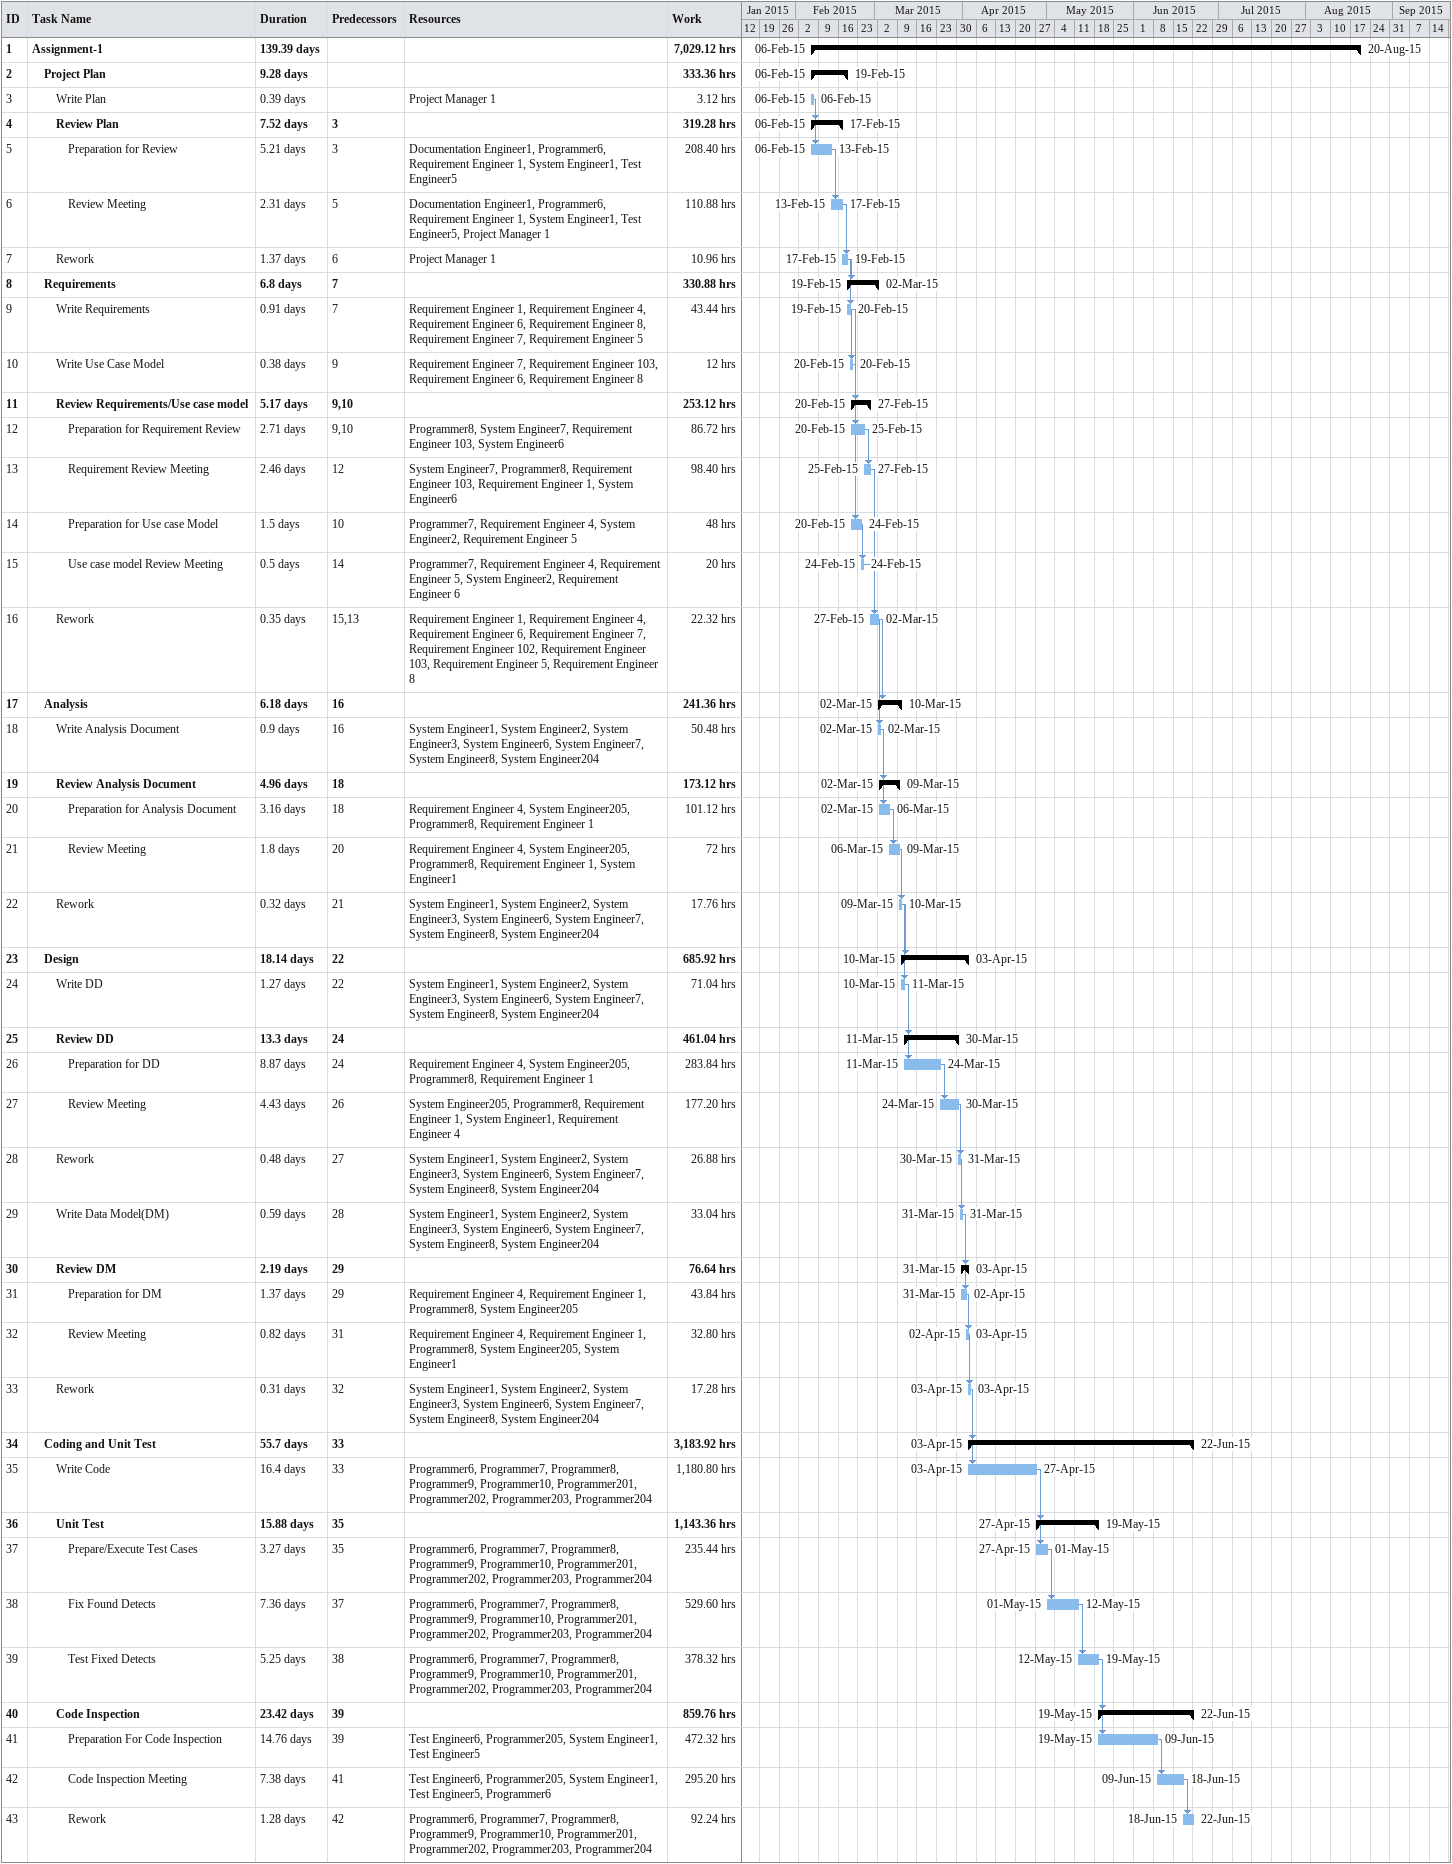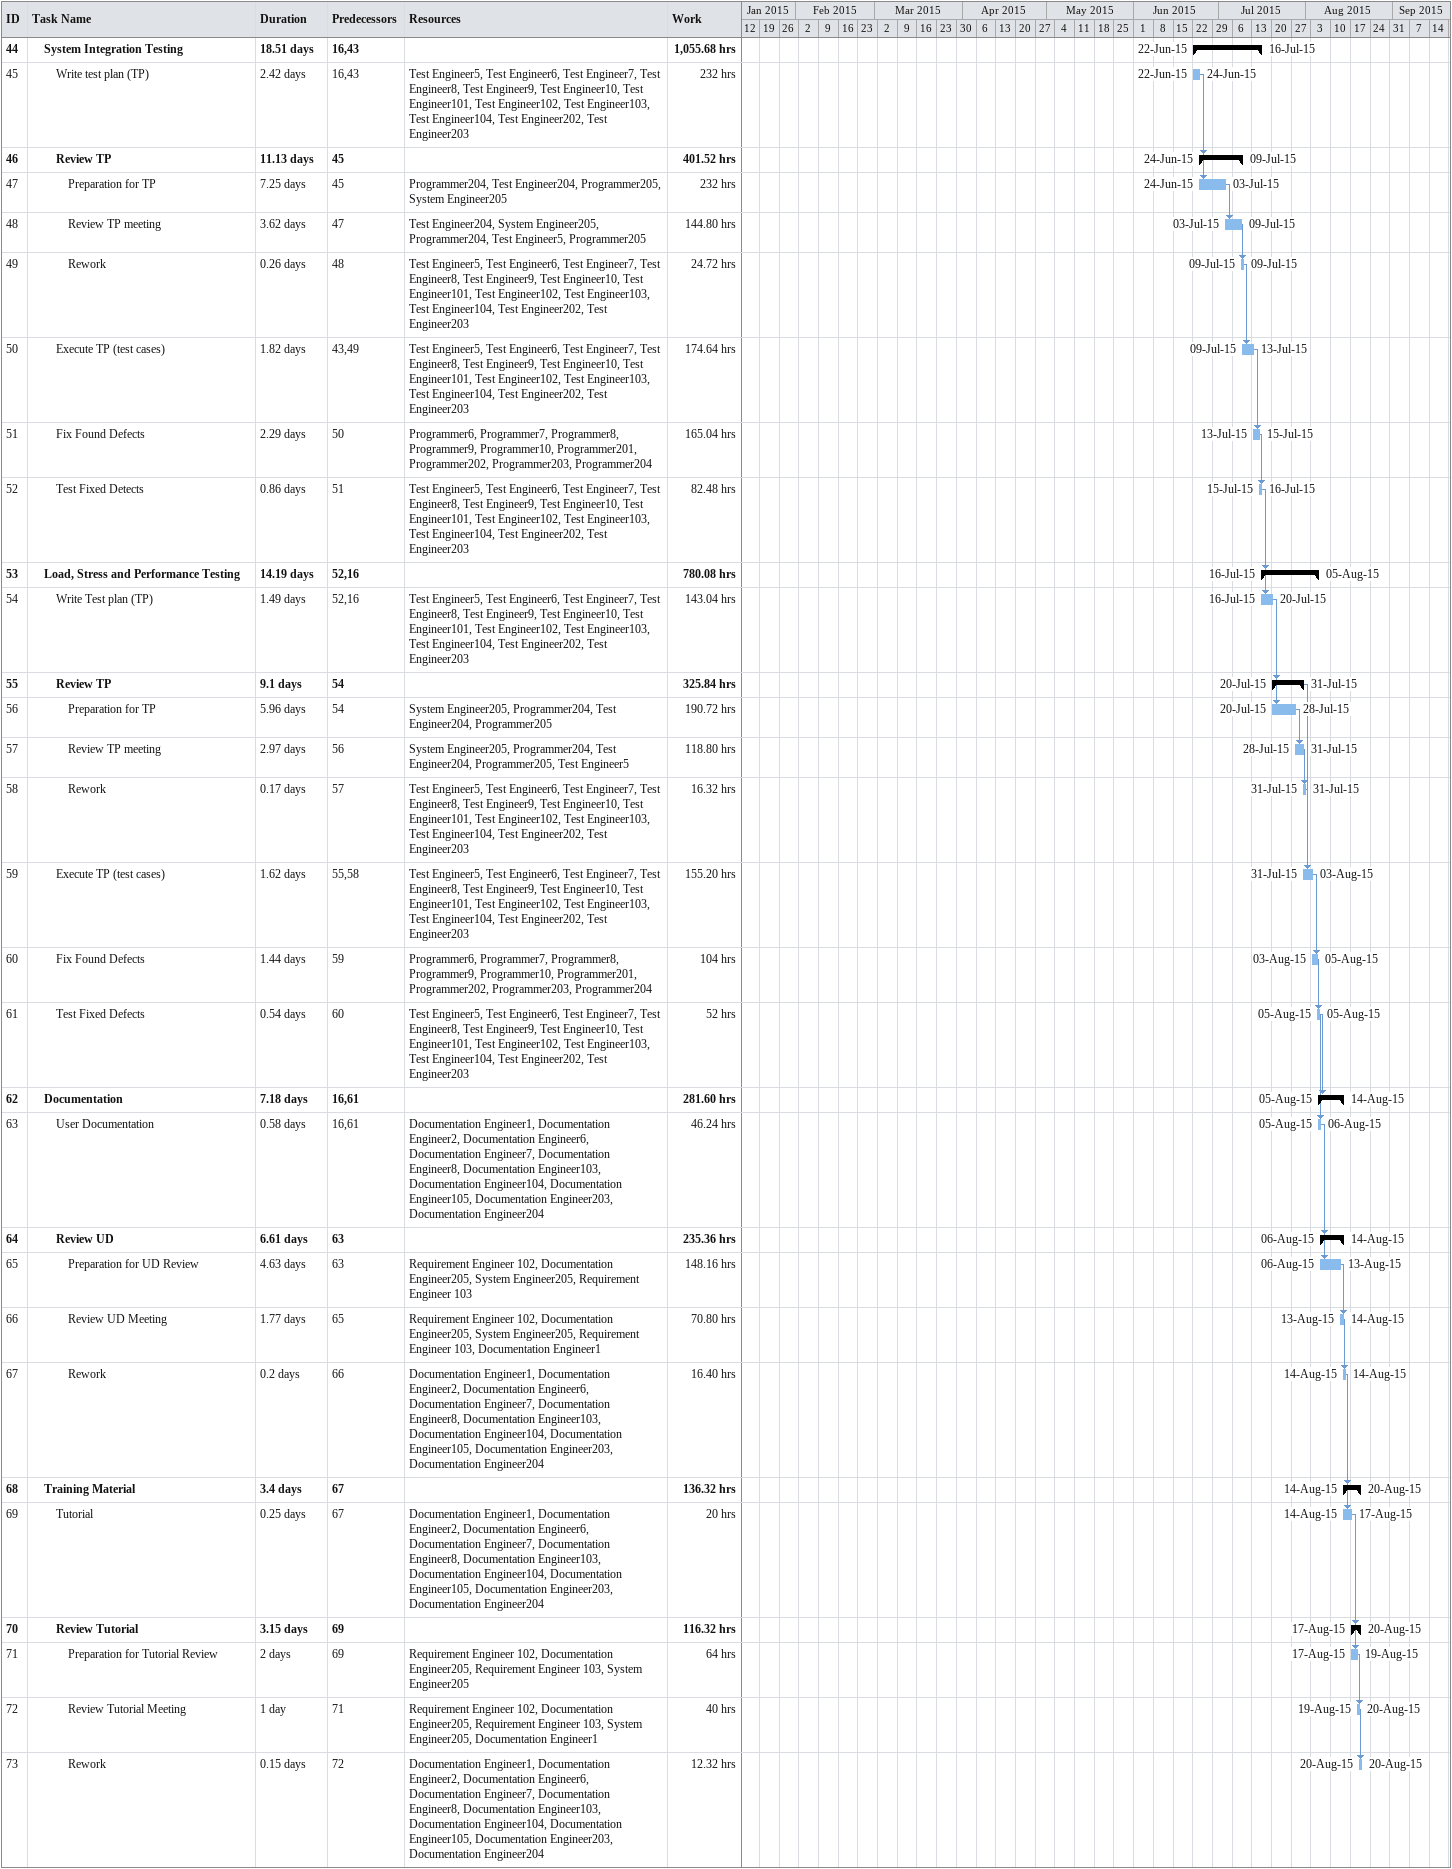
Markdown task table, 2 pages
| ID | Level | Task | Duration | Start | Finish | Predecessors | Resources | Work (h) |
|---|---|---|---|---|---|---|---|---|
| 1 | 1 | **Assignment-1** | 139.39d | 2015-02-06 | 2015-08-20 |  |  | 7029.12 |
| 2 | 2 | **Project Plan** | 9.28d | 2015-02-06 | 2015-02-19 |  |  | 333.36 |
| 3 | 3 | Write Plan | 0.39d | 2015-02-06 | 2015-02-06 |  | Project Manager 1 | 3.12 |
| 4 | 3 | **Review Plan** | 7.52d | 2015-02-06 | 2015-02-17 | 3 |  | 319.28 |
| 5 | 4 | Preparation for Review | 5.21d | 2015-02-06 | 2015-02-13 | 3 | Documentation Engineer1, Programmer6, Requirement Engineer 1, System Engineer1, Test Engineer5 | 208.40 |
| 6 | 4 | Review Meeting | 2.31d | 2015-02-13 | 2015-02-17 | 5 | Documentation Engineer1, Programmer6, Requirement Engineer 1, System Engineer1, Test Engineer5, Project Manager 1 | 110.88 |
| 7 | 3 | Rework | 1.37d | 2015-02-17 | 2015-02-19 | 6 | Project Manager 1 | 10.96 |
| 8 | 2 | **Requirements** | 6.8d | 2015-02-19 | 2015-03-02 | 7 |  | 330.88 |
| 9 | 3 | Write Requirements | 0.91d | 2015-02-19 | 2015-02-20 | 7 | Requirement Engineer 1, Requirement Engineer 4, Requirement Engineer 6, Requirement Engineer 8, Requirement Engineer 7, Requirement Engineer 5 | 43.44 |
| 10 | 3 | Write Use Case Model | 0.38d | 2015-02-20 | 2015-02-20 | 9 | Requirement Engineer 7, Requirement Engineer 103, Requirement Engineer 6, Requirement Engineer 8 | 12 |
| 11 | 3 | **Review Requirements/Use case model** | 5.17d | 2015-02-20 | 2015-02-27 | 9, 10 |  | 253.12 |
| 12 | 4 | Preparation for Requirement Review | 2.71d | 2015-02-20 | 2015-02-25 | 9, 10 | Programmer8, System Engineer7, Requirement Engineer 103, System Engineer6 | 86.72 |
| 13 | 4 | Requirement Review Meeting | 2.46d | 2015-02-25 | 2015-02-27 | 12 | System Engineer7, Programmer8, Requirement Engineer 103, Requirement Engineer 1, System Engineer6 | 98.40 |
| 14 | 4 | Preparation for Use case Model | 1.5d | 2015-02-20 | 2015-02-24 | 10 | Programmer7, Requirement Engineer 4, System Engineer2, Requirement Engineer 5 | 48 |
| 15 | 4 | Use case model Review Meeting | 0.5d | 2015-02-24 | 2015-02-24 | 14 | Programmer7, Requirement Engineer 4, Requirement Engineer 5, System Engineer2, Requirement Engineer 6 | 20 |
| 16 | 3 | Rework | 0.35d | 2015-02-27 | 2015-03-02 | 15, 13 | Requirement Engineer 1, Requirement Engineer 4, Requirement Engineer 6, Requirement Engineer 7, Requirement Engineer 102, Requirement Engineer 103, Requirement Engineer 5, Requirement Engineer 8 | 22.32 |
| 17 | 2 | **Analysis** | 6.18d | 2015-03-02 | 2015-03-10 | 16 |  | 241.36 |
| 18 | 3 | Write Analysis Document | 0.9d | 2015-03-02 | 2015-03-02 | 16 | System Engineer1, System Engineer2, System Engineer3, System Engineer6, System Engineer7, System Engineer8, System Engineer204 | 50.48 |
| 19 | 3 | **Review Analysis Document** | 4.96d | 2015-03-02 | 2015-03-09 | 18 |  | 173.12 |
| 20 | 4 | Preparation for Analysis Document | 3.16d | 2015-03-02 | 2015-03-06 | 18 | Requirement Engineer 4, System Engineer205, Programmer8, Requirement Engineer 1 | 101.12 |
| 21 | 4 | Review Meeting | 1.8d | 2015-03-06 | 2015-03-09 | 20 | Requirement Engineer 4, System Engineer205, Programmer8, Requirement Engineer 1, System Engineer1 | 72 |
| 22 | 3 | Rework | 0.32d | 2015-03-09 | 2015-03-10 | 21 | System Engineer1, System Engineer2, System Engineer3, System Engineer6, System Engineer7, System Engineer8, System Engineer204 | 17.76 |
| 23 | 2 | **Design** | 18.14d | 2015-03-10 | 2015-04-03 | 22 |  | 685.92 |
| 24 | 3 | Write DD | 1.27d | 2015-03-10 | 2015-03-11 | 22 | System Engineer1, System Engineer2, System Engineer3, System Engineer6, System Engineer7, System Engineer8, System Engineer204 | 71.04 |
| 25 | 3 | **Review DD** | 13.3d | 2015-03-11 | 2015-03-30 | 24 |  | 461.04 |
| 26 | 4 | Preparation for DD | 8.87d | 2015-03-11 | 2015-03-24 | 24 | Requirement Engineer 4, System Engineer205, Programmer8, Requirement Engineer 1 | 283.84 |
| 27 | 4 | Review Meeting | 4.43d | 2015-03-24 | 2015-03-30 | 26 | System Engineer205, Programmer8, Requirement Engineer 1, System Engineer1, Requirement Engineer 4 | 177.20 |
| 28 | 3 | Rework | 0.48d | 2015-03-30 | 2015-03-31 | 27 | System Engineer1, System Engineer2, System Engineer3, System Engineer6, System Engineer7, System Engineer8, System Engineer204 | 26.88 |
| 29 | 3 | Write Data Model(DM) | 0.59d | 2015-03-31 | 2015-03-31 | 28 | System Engineer1, System Engineer2, System Engineer3, System Engineer6, System Engineer7, System Engineer8, System Engineer204 | 33.04 |
| 30 | 3 | **Review DM** | 2.19d | 2015-03-31 | 2015-04-03 | 29 |  | 76.64 |
| 31 | 4 | Preparation for DM | 1.37d | 2015-03-31 | 2015-04-02 | 29 | Requirement Engineer 4, Requirement Engineer 1, Programmer8, System Engineer205 | 43.84 |
| 32 | 4 | Review Meeting | 0.82d | 2015-04-02 | 2015-04-03 | 31 | Requirement Engineer 4, Requirement Engineer 1, Programmer8, System Engineer205, System Engineer1 | 32.80 |
| 33 | 3 | Rework | 0.31d | 2015-04-03 | 2015-04-03 | 32 | System Engineer1, System Engineer2, System Engineer3, System Engineer6, System Engineer7, System Engineer8, System Engineer204 | 17.28 |
| 34 | 2 | **Coding and Unit Test** | 55.7d | 2015-04-03 | 2015-06-22 | 33 |  | 3183.92 |
| 35 | 3 | Write Code | 16.4d | 2015-04-03 | 2015-04-27 | 33 | Programmer6, Programmer7, Programmer8, Programmer9, Programmer10, Programmer201, Programmer202, Programmer203, Programmer204 | 1180.80 |
| 36 | 3 | **Unit Test** | 15.88d | 2015-04-27 | 2015-05-19 | 35 |  | 1143.36 |
| 37 | 4 | Prepare/Execute Test Cases | 3.27d | 2015-04-27 | 2015-05-01 | 35 | Programmer6, Programmer7, Programmer8, Programmer9, Programmer10, Programmer201, Programmer202, Programmer203, Programmer204 | 235.44 |
| 38 | 4 | Fix Found Detects | 7.36d | 2015-05-01 | 2015-05-12 | 37 | Programmer6, Programmer7, Programmer8, Programmer9, Programmer10, Programmer201, Programmer202, Programmer203, Programmer204 | 529.60 |
| 39 | 4 | Test Fixed Detects | 5.25d | 2015-05-12 | 2015-05-19 | 38 | Programmer6, Programmer7, Programmer8, Programmer9, Programmer10, Programmer201, Programmer202, Programmer203, Programmer204 | 378.32 |
| 40 | 3 | **Code Inspection** | 23.42d | 2015-05-19 | 2015-06-22 | 39 |  | 859.76 |
| 41 | 4 | Preparation For Code Inspection | 14.76d | 2015-05-19 | 2015-06-09 | 39 | Test Engineer6, Programmer205, System Engineer1, Test Engineer5 | 472.32 |
| 42 | 4 | Code Inspection Meeting | 7.38d | 2015-06-09 | 2015-06-18 | 41 | Test Engineer6, Programmer205, System Engineer1, Test Engineer5, Programmer6 | 295.20 |
| 43 | 4 | Rework | 1.28d | 2015-06-18 | 2015-06-22 | 42 | Programmer6, Programmer7, Programmer8, Programmer9, Programmer10, Programmer201, Programmer202, Programmer203, Programmer204 | 92.24 |
| 44 | 2 | **System Integration Testing** | 18.51d | 2015-06-22 | 2015-07-16 | 16, 43 |  | 1055.68 |
| 45 | 3 | Write test plan (TP) | 2.42d | 2015-06-22 | 2015-06-24 | 16, 43 | Test Engineer5, Test Engineer6, Test Engineer7, Test Engineer8, Test Engineer9, Test Engineer10, Test Engineer101, Test Engineer102, Test Engineer103, Test Engineer104, Test Engineer202, Test Engineer203 | 232 |
| 46 | 3 | **Review TP** | 11.13d | 2015-06-24 | 2015-07-09 | 45 |  | 401.52 |
| 47 | 4 | Preparation for TP | 7.25d | 2015-06-24 | 2015-07-03 | 45 | Programmer204, Test Engineer204, Programmer205, System Engineer205 | 232 |
| 48 | 4 | Review TP meeting | 3.62d | 2015-07-03 | 2015-07-09 | 47 | Test Engineer204, System Engineer205, Programmer204, Test Engineer5, Programmer205 | 144.80 |
| 49 | 4 | Rework | 0.26d | 2015-07-09 | 2015-07-09 | 48 | Test Engineer5, Test Engineer6, Test Engineer7, Test Engineer8, Test Engineer9, Test Engineer10, Test Engineer101, Test Engineer102, Test Engineer103, Test Engineer104, Test Engineer202, Test Engineer203 | 24.72 |
| 50 | 3 | Execute TP (test cases) | 1.82d | 2015-07-09 | 2015-07-13 | 43, 49 | Test Engineer5, Test Engineer6, Test Engineer7, Test Engineer8, Test Engineer9, Test Engineer10, Test Engineer101, Test Engineer102, Test Engineer103, Test Engineer104, Test Engineer202, Test Engineer203 | 174.64 |
| 51 | 3 | Fix Found Defects | 2.29d | 2015-07-13 | 2015-07-15 | 50 | Programmer6, Programmer7, Programmer8, Programmer9, Programmer10, Programmer201, Programmer202, Programmer203, Programmer204 | 165.04 |
| 52 | 3 | Test Fixed Detects | 0.86d | 2015-07-15 | 2015-07-16 | 51 | Test Engineer5, Test Engineer6, Test Engineer7, Test Engineer8, Test Engineer9, Test Engineer10, Test Engineer101, Test Engineer102, Test Engineer103, Test Engineer104, Test Engineer202, Test Engineer203 | 82.48 |
| 53 | 2 | **Load, Stress and Performance Testing** | 14.19d | 2015-07-16 | 2015-08-05 | 52, 16 |  | 780.08 |
| 54 | 3 | Write Test plan (TP) | 1.49d | 2015-07-16 | 2015-07-20 | 52, 16 | Test Engineer5, Test Engineer6, Test Engineer7, Test Engineer8, Test Engineer9, Test Engineer10, Test Engineer101, Test Engineer102, Test Engineer103, Test Engineer104, Test Engineer202, Test Engineer203 | 143.04 |
| 55 | 3 | **Review TP** | 9.1d | 2015-07-20 | 2015-07-31 | 54 |  | 325.84 |
| 56 | 4 | Preparation for TP | 5.96d | 2015-07-20 | 2015-07-28 | 54 | System Engineer205, Programmer204, Test Engineer204, Programmer205 | 190.72 |
| 57 | 4 | Review TP meeting | 2.97d | 2015-07-28 | 2015-07-31 | 56 | System Engineer205, Programmer204, Test Engineer204, Programmer205, Test Engineer5 | 118.80 |
| 58 | 4 | Rework | 0.17d | 2015-07-31 | 2015-07-31 | 57 | Test Engineer5, Test Engineer6, Test Engineer7, Test Engineer8, Test Engineer9, Test Engineer10, Test Engineer101, Test Engineer102, Test Engineer103, Test Engineer104, Test Engineer202, Test Engineer203 | 16.32 |
| 59 | 3 | Execute TP (test cases) | 1.62d | 2015-07-31 | 2015-08-03 | 55, 58 | Test Engineer5, Test Engineer6, Test Engineer7, Test Engineer8, Test Engineer9, Test Engineer10, Test Engineer101, Test Engineer102, Test Engineer103, Test Engineer104, Test Engineer202, Test Engineer203 | 155.20 |
| 60 | 3 | Fix Found Defects | 1.44d | 2015-08-03 | 2015-08-05 | 59 | Programmer6, Programmer7, Programmer8, Programmer9, Programmer10, Programmer201, Programmer202, Programmer203, Programmer204 | 104 |
| 61 | 3 | Test Fixed Defects | 0.54d | 2015-08-05 | 2015-08-05 | 60 | Test Engineer5, Test Engineer6, Test Engineer7, Test Engineer8, Test Engineer9, Test Engineer10, Test Engineer101, Test Engineer102, Test Engineer103, Test Engineer104, Test Engineer202, Test Engineer203 | 52 |
| 62 | 2 | **Documentation** | 7.18d | 2015-08-05 | 2015-08-14 | 16, 61 |  | 281.60 |
| 63 | 3 | User Documentation | 0.58d | 2015-08-05 | 2015-08-06 | 16, 61 | Documentation Engineer1, Documentation Engineer2, Documentation Engineer6, Documentation Engineer7, Documentation Engineer8, Documentation Engineer103, Documentation Engineer104, Documentation Engineer105, Documentation Engineer203, Documentation Engineer204 | 46.24 |
| 64 | 3 | **Review UD** | 6.61d | 2015-08-06 | 2015-08-14 | 63 |  | 235.36 |
| 65 | 4 | Preparation for UD Review | 4.63d | 2015-08-06 | 2015-08-13 | 63 | Requirement Engineer 102, Documentation Engineer205, System Engineer205, Requirement Engineer 103 | 148.16 |
| 66 | 4 | Review UD Meeting | 1.77d | 2015-08-13 | 2015-08-14 | 65 | Requirement Engineer 102, Documentation Engineer205, System Engineer205, Requirement Engineer 103, Documentation Engineer1 | 70.80 |
| 67 | 4 | Rework | 0.2d | 2015-08-14 | 2015-08-14 | 66 | Documentation Engineer1, Documentation Engineer2, Documentation Engineer6, Documentation Engineer7, Documentation Engineer8, Documentation Engineer103, Documentation Engineer104, Documentation Engineer105, Documentation Engineer203, Documentation Engineer204 | 16.40 |
| 68 | 2 | **Training Material** | 3.4d | 2015-08-14 | 2015-08-20 | 67 |  | 136.32 |
| 69 | 3 | Tutorial | 0.25d | 2015-08-14 | 2015-08-17 | 67 | Documentation Engineer1, Documentation Engineer2, Documentation Engineer6, Documentation Engineer7, Documentation Engineer8, Documentation Engineer103, Documentation Engineer104, Documentation Engineer105, Documentation Engineer203, Documentation Engineer204 | 20 |
| 70 | 3 | **Review Tutorial** | 3.15d | 2015-08-17 | 2015-08-20 | 69 |  | 116.32 |
| 71 | 4 | Preparation for Tutorial Review | 2d | 2015-08-17 | 2015-08-19 | 69 | Requirement Engineer 102, Documentation Engineer205, Requirement Engineer 103, System Engineer205 | 64 |
| 72 | 4 | Review Tutorial Meeting | 1d | 2015-08-19 | 2015-08-20 | 71 | Requirement Engineer 102, Documentation Engineer205, Requirement Engineer 103, System Engineer205, Documentation Engineer1 | 40 |
| 73 | 4 | Rework | 0.15d | 2015-08-20 | 2015-08-20 | 72 | Documentation Engineer1, Documentation Engineer2, Documentation Engineer6, Documentation Engineer7, Documentation Engineer8, Documentation Engineer103, Documentation Engineer104, Documentation Engineer105, Documentation Engineer203, Documentation Engineer204 | 12.32 |
